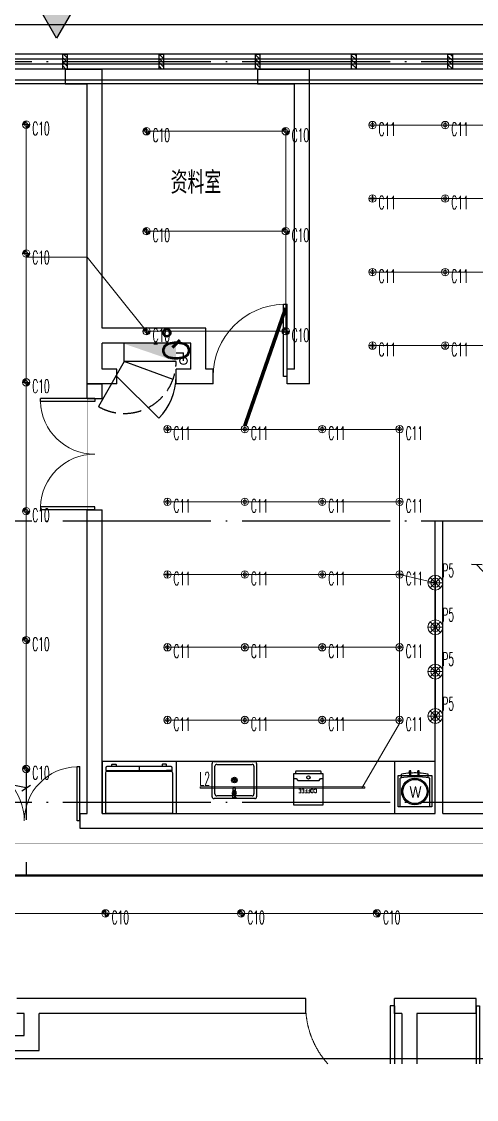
# Model space of a CAD drawing. Extents: x -621157 to 1764546, y -106808 to 741893.
# Drawn here: x 551732 to 557875, y 89323 to 103876 of the extents above; entities that cross this region are included whole.
import ezdxf
from ezdxf import colors
from ezdxf.entities.mleader import LeaderData, LeaderLine
from ezdxf.enums import TextEntityAlignment as Align
from ezdxf.math import Vec2, Vec3
from ezdxf.xclip import XClip

# ---------------------------------------------------------------- set-up
doc = ezdxf.new("R2010")
doc.units = 0
doc.header["$LTSCALE"] = 1000
doc.header["$MEASUREMENT"] = 0
doc.header["$XCLIPFRAME"] = 0
for name, pattern in [('XREF-A-101-平面图_t3$0$__DASH', [0.35, 0.25, -0.1]), ('XREF-A-101-平面图_t3$0$DASH', [0.35, 0.25, -0.1]), ('XREF-A-101-平面图_t3$0$DOTE', [2.4200000000000004, 2, -0.2, 0.02, -0.2])]:
    doc.linetypes.add(name, pattern=pattern)
for name, color, linetype in [('0-底图', 7, 'Continuous'), ('WIRE-照明', 4, 'Continuous'), ('XREF-A-101-平面图_t3$0$A-CURTWALL', 8, 'Continuous'), ('XREF-A-101-平面图_t3$0$A-DOTE', 8, 'Continuous'), ('XREF-A-101-平面图_t3$0$A-RAIL', 8, 'Continuous'), ('XREF-A-101-平面图_t3$0$A-ROOM-CH', 8, 'Continuous'), ('XREF-A-101-平面图_t3$0$A-SEE', 8, 'Continuous'), ('XREF-A-101-平面图_t3$0$A-WALL', 8, 'Continuous'), ('XREF-A-101-平面图_t3$0$A-WINDOW', 8, 'Continuous'), ('XREF-A-101-平面图_t3$0$F-L-INF', 8, 'Continuous'), ('XREF-A-101-平面图_t3$0$I-WALL-GYPSUM', 8, 'Continuous'), ('XREF-A-101-平面图_t3$0$P-EQUIPMENT', 8, 'Continuous'), ('XREF-A-101-平面图_t3$0$PUB_HATCH', 8, 'Continuous'), ('XREF-A-101-平面图_t3$0$PUB_TEXT', 8, 'Continuous'), ('XREF-A-101-平面图_t3$0$水-尺寸', 8, 'Continuous'), ('电-折断线', 3, 'Continuous')]:
    doc.layers.add(name, color=color, linetype=linetype)
doc.layers.add('00-dali线', color=3, linetype='Continuous', true_color=0x00ff00)
doc.layers.add('00-照明回路线', color=6, linetype='Continuous', lineweight=0)
doc.layers.add('LIGHT-INF', color=6, linetype='Continuous', lineweight=0)
doc.styles.add('E-FST', font='txt.shx', dxfattribs={"width": 0.75, "height": 250, "bigfont": '@@gbcbig.shx'})
doc.styles.add('INF DIM', font='SIMPLEX.SHX', dxfattribs={"width": 0.7, "bigfont": 'hztxt.shx'})
doc.styles.get("Standard").update_dxf_attribs({"font": 'romans.shx', "bigfont": 'HZDXC.SHX'})
doc.styles.add('XREF-A-101-平面图_t3$0$-HZDXCROMANS', font='ROMANS.shx', dxfattribs={"bigfont": 'HZDXC.shx'})
doc.styles.add('XREF-A-101-平面图_t3$0$69F Layout plan$0$Standard', font='arial.ttf', dxfattribs={"width": 0.8})
doc.styles.add('XREF-A-101-平面图_t3$0$ROMANS', font='romans.shx')
doc.linetypes.add('LED', pattern='A,6,-3.5,["LED",Standard,S=2.54,R=0,X=-2.54,Y=-1.27],-4.8', length=14.3)
doc.dimstyles.get("Standard").update_dxf_attribs({"dimscale": 100, "dimtxt": 3.5, "dimasz": 1, "dimexe": 2.5, "dimexo": 3, "dimgap": 1.5, "dimtad": 1, "dimdec": 0, "dimzin": 0, "dimdsep": 46, "dimtxsty": 'Standard', "dimblk": 'ARCHTICK', "dimcen": 0.09, "dimadec": 0, "dimazin": 0, "dimtfac": 1, "dimtdec": 0, "dimtix": 1, "dimtmove": 2, "dimatfit": 3, "dimfxl": 0, "dimtolj": 1, "dimtzin": 0, "dimarcsym": 0})

# ---------------------------------------------------------------- blocks, each defined once
blk = doc.blocks.new('XREF-A-101-平面图_t3$0$G$C869EB286')
at = {"layer": 'XREF-A-101-平面图_t3$0$A-WINDOW'}
h = blk.add_hatch(dxfattribs=at)
h.set_pattern_fill('ANSI31', color=256, scale=25)
h.set_pattern_definition([(45, (-143.9571647713692, -89939.9999999997), (-28.0633003783411, 28.0633003783411), [])])
h.paths.add_polyline_path([(1.4210854715202e-14, 60), (199.9999999429533, 60), (199.9999999429533, 0), (0, 0)])
blk.add_lwpolyline([(0, 60), (199.9999999429533, 60), (199.9999999429533, 0), (0, 0)], close=True, dxfattribs=at)
blk = doc.blocks.new('XREF-A-101-平面图_t3$0$ROOM')
at = {"layer": 'XREF-A-101-平面图_t3$0$A-ROOM-CH', "style": 'XREF-A-101-平面图_t3$0$-HZDXCROMANS', "width": 0.6}
for tag, p in [('中文房间名称', (0, -999.9999999999964)), ('英文房间名称', (0, -1499.999999999996))]:
    blk.add_attdef(tag, text='', height=300, dxfattribs=at).set_placement(p, align=Align.CENTER)
blk = doc.blocks.new('XREF-A-101-平面图_t3$0$轴网(3)')
at = {"layer": 'XREF-A-101-平面图_t3$0$A-DOTE', "linetype": 'XREF-A-101-平面图_t3$0$DOTE'}
for p, q in [((-3300.000003941357, 40000), (69800.00000013877, 40000)), ((-3300.000003941357, 33800.0000001333), (69800.00000013877, 33800.0000001333)), ((-3300.000003941357, 30000), (69800.00000013877, 30000))]:
    blk.add_line(p, q, dxfattribs=at)
blk = doc.blocks.new('XREF-A-101-平面图_t3$0$bz1')
at = {"layer": 'XREF-A-101-平面图_t3$0$PUB_HATCH'}
h = blk.add_hatch(color=1, dxfattribs=at)
h.dxf.hatch_style = 1
h.paths.add_polyline_path([(4866031.505927814, -641202.8293173313), (4865817.631634731, -641573.2704593837), (4866245.380220897, -641573.2704593837)])
at = {"layer": 'XREF-A-101-平面图_t3$0$PUB_TEXT', "color": 1}
blk.add_lwpolyline([(4866031.505927814, -641202.8293173313), (4865817.631634731, -641573.2704593837), (4866245.380220897, -641573.2704593837)], close=True, dxfattribs=at)
blk = doc.blocks.new('XREF-A-101-平面图_t3$0$G$C34B60025')
at = {"xscale": -1, "rotation": 180}
blk.add_blockref('XREF-A-101-平面图_t3$0$bz1', (-4854995.423230571, -540785.5534310018), dxfattribs=at)
blk = doc.blocks.new('_ArchTick')
at = {"color": 0, "linetype": 'ByBlock', "const_width": 0.4}
blk.add_lwpolyline([(-0.5, -0.5), (0.5, 0.5)], dxfattribs=at)
blk = doc.blocks.new('*D25423')
at = {"layer": 'Defpoints', "color": 0}
blk.add_point((0, 0), dxfattribs=at)
blk.add_point((0, 0), dxfattribs=at)
blk.add_point((0, 0), dxfattribs=at)
blk.add_point((0, 0), dxfattribs=at)
at = {"layer": 'XREF-A-101-平面图_t3$0$水-尺寸', "color": 0, "linetype": 'ByBlock', "lineweight": -2}
blk.add_line((0, 300), (0, 250), dxfattribs=at)
blk.add_line((0, 300), (0, 250), dxfattribs=at)
blk.add_arc((0, 0), 0, 180, 180, dxfattribs=at)
at = {"layer": 'XREF-A-101-平面图_t3$0$水-尺寸', "color": 0, "linetype": 'ByBlock', "lineweight": -2, "xscale": 100, "yscale": 100, "zscale": 100}
for rotation in [90, 90.00000000000001]:
    blk.add_blockref('_ArchTick', (0, 0), dxfattribs=dict(at, rotation=rotation))
at = {"layer": 'XREF-A-101-平面图_t3$0$水-尺寸', "color": 0, "insert": (0, 0), "char_height": 350, "attachment_point": 5}
blk.add_mtext('\\A1;0%%d', dxfattribs=at)
blk = doc.blocks.new('XREF-A-101-平面图_t3$0$coffeemachine_PL-01')
blk.add_lwpolyline([(-195, 426.164501579944), (195, 426.164501579944), (195, 0), (-195, 0)], close=True)
at = {"color": 8}
blk.add_lwpolyline([(194.9999999999999, 64.0505297457396), (164.9999999999999, 64.0505297457396), (143.6007812331822, 93.33824081743228), (-2.842170943040401e-14, 93.33824081743228), (-143.6007812331823, 93.33824081743228), (-165, 64.0505297457396), (-195, 64.0505297457396)], dxfattribs=at)
blk.add_lwpolyline([(-171.9564239743947, 0), (-171.9564239743947, -25.88859796233533, 0.414213562373095), (-161.9564239743947, -35.88859796233533), (161.9564239743947, -35.88859796233533, 0.414213562373095), (171.9564239743947, -25.88859796233533), (171.9564239743947, 0)], format="xyb", dxfattribs=at)
blk.add_circle((0, 50), 22.5)
at = {"insert": (6.985471994616091, 232.7132462901063), "char_height": 50.00000000000001, "width": 870.5410000000003, "attachment_point": 5, "style": 'XREF-A-101-平面图_t3$0$ROMANS'}
blk.add_mtext('COFFEE', dxfattribs=at)
blk = doc.blocks.new('XREF-A-101-平面图_t3$0$A$C2C206FAC')
for p, q in [((6.763878627680242e-05, 484.8649942660704), (400.2044230400643, 484.9931219305145)), ((6.763878627680242e-05, 484.8649942660704), (0.1238599154166877, 98.20214150991524)), ((400.2044230400643, 484.9931219305145), (400.3282153166365, 98.33026917435927)), ((20.12509094405686, 94.3602481833077), (20.14134877981269, 43.57920320867561)), ((147.8339372283663, 49.71710128465202), (144.8498542509915, 9.96164744719863e-05)), ((144.8498542509915, 9.96164744719863e-05), (159.8498534822429, 0.004901950189378113)), ((147.8339372283663, 49.71710128465202), (150.0929701371351, 49.71782452671323)), ((155.2884186008305, 49.71948787861038), (156.8339367671288, 49.71998268488096)), ((156.8339367671288, 49.71998268488096), (159.8498534822429, 0.004901950189378113)), ((260.3877927488938, 49.75313603162067), (257.40370977149, 0.03613436344312504)), ((257.40370977149, 0.03613436344312504), (272.4037090027414, 0.04093669715803117)), ((260.3877927488938, 49.75313603162067), (262.2900682863838, 49.75374505569926)), ((267.4855167500791, 49.75540840759641), (269.3877922876272, 49.75601743184961)), ((269.3877922876272, 49.75601743184961), (272.4037090027414, 0.04093669715803117)), ((380.3294483952923, 94.47556962451199), (380.3457062311063, 43.6945246498799))]:
    blk.add_line(p, q)
for centre, radius in [((200.3908528142783, 278.2800212719594), 178.5774078392307), ((200.3908528142783, 278.2800212719594), 163.5774078392307), ((152.6906943689683, 49.71865620272001), 2.597724365004751), ((264.887792518246, 49.75457673170604), 2.597724365004751)]:
    blk.add_circle(centre, radius)
for centre, radius, start, end in [((199.9103460283368, 1084.322954756382), 1006.15550406047, 258.5469887341644, 281.4896983944066), ((199.9103460283368, 1084.322954756382), 1056.15550406047, 260.1999285494262, 267.1078711140341), ((152.3177976409497, 53.51175693154801), 10.8795960527793, 296.6275469758476, 243.5796954266813), ((199.9103460283368, 1084.322954756382), 1056.15550406047, 267.7307416472162, 273.2176909517057), ((264.8716531614773, 53.54779167845845), 10.8795960527793, 296.6275469758476, 243.5796954266813), ((199.9103460283368, 1084.322954756382), 1056.15550406047, 273.8352353721868, 279.8367585790286)]:
    blk.add_arc(centre, radius, start, end)
at = {"insert": (1123.086864870187, 210.1536046441761), "char_height": 150, "width": 1952.542371626943, "attachment_point": 1, "rotation": 179.99999999999997, "style": 'XREF-A-101-平面图_t3$0$69F Layout plan$0$Standard'}
blk.add_mtext('\\pxi5.6747;W', dxfattribs=at)
blk = doc.blocks.new('XREF-A-101-平面图_t3$0$yuouioui')
at = {"linetype": 'XREF-A-101-平面图_t3$0$__DASH', "ltscale": 1000}
blk.add_lwpolyline([(300666.1874148519, 20451.92289612905), (301087.1874148519, 20451.92289612905), (301087.1874148519, 19999.92289612905), (300666.1874148519, 19999.92289612905)], close=True, dxfattribs=at)
at = {"linetype": 'XREF-A-101-平面图_t3$0$__DASH', "ltscale": 1000, "rotation": 89.98165643611132}
blk.add_blockref('XREF-A-101-平面图_t3$0$A$C2C206FAC', (301151.052384247, 20025.66540830053), dxfattribs=at)
blk = doc.blocks.new('XREF-A-101-平面图_t3$0$Reflesh-900')
for p, q in [((450, 52.69550626393175), (-450, 52.69550626393175)), ((-450, 52.69550626393175), (-370.0000000018917, 52.69550626393175)), ((0, 1.455191522836685e-11), (0, 52.69550626393175))]:
    blk.add_line(p, q)
for points in [[(-430, 63.88734555688279, -0.414213562373095), (-450, 83.88734555688279), (-450, 633.8873455638677), (450, 633.8873455638677), (450, 83.88734555688279, -0.4142135623730953), (430, 63.88734555688279)], [(434.620844313089, -0.6673694618002628, 0.3682033660028187), (451.4423484117433, 19.0784443681041), (451.4423484117433, 52.69550626393175), (-448.5576515882567, 52.69550626393175), (-448.5576515882567, 19.0784443681041, 0.3682033660028065), (-431.7361474896024, -0.6673694618002628, -0.001540650949180852)]]:
    blk.add_lwpolyline(points, format="xyb", close=True)
for points in [[(-370.0000000018917, -2.94495544309757), (-370.0000000018917, -24.32424188456935, 0.414213562373095), (-365.0000000018917, -29.32424188456935), (-315.0000000005821, -29.32424188456935, 0.414213562373095), (-310.0000000005821, -24.32424188456935), (-310.0000000005821, -0.3449712362635182)], [(370.0000000018917, -2.94495544309757), (370.0000000018917, -24.32424188456935, -0.414213562373095), (365.0000000018917, -29.32424188456935), (315.0000000005821, -29.32424188456935, -0.414213562373095), (310.0000000005821, -24.32424188456935), (310.0000000005821, -0.3386101796786534)]]:
    blk.add_lwpolyline(points, format="xyb")
blk = doc.blocks.new('XREF-A-101-平面图_t3$0$WashBasin')
at = {"color": 8}
for p, q in [((271.7074251714767, 500.0548400677483), (271.7074251714767, 494.7543302229588)), ((271.7074251714767, 494.7543302229588), (284.5230006277195, 486.0109706736329)), ((271.7074251714767, 494.7543302229588), (301.858322515629, 494.7543302229612)), ((284.5230006277195, 486.0109706736329), (284.5230006277201, 464.4660111306262)), ((284.5230006277195, 486.0109706736329), (301.8583225156285, 486.0109706736353)), ((284.5230006277195, 454.3668113448557), (284.5230006277201, 440.2279316447654)), ((332.3176141798853, 494.7543302229612), (302.1667168357377, 494.7543302229612)), ((319.5020387236509, 486.0109706736353), (302.1667168357371, 486.0109706736353)), ((332.3176141798853, 494.7543302229612), (319.5020387236509, 486.0109706736353)), ((319.5020387236509, 486.0109706736353), (319.5020387236515, 464.4660111306286)), ((319.5020387236509, 454.3668113448581), (319.5020387236515, 440.2279316447678)), ((332.3176141798853, 500.0548400677508), (332.3176141798853, 494.7543302229612)), ((275.0551881819847, 250.0548400677508), (325.0551881819847, 250.0548400677508)), ((300.0551881819847, 225.0548400677508), (300.0551881819847, 275.0548400677508))]:
    blk.add_line(p, q, dxfattribs=at)
for points in [[(0.05518818198470399, 25.05484006775077), (0.05518818198470399, 475.0548400677508)], [(25.0551881819847, 500.0548400677508), (575.0551881819847, 500.0548400677508)], [(600.0551881819847, 475.0548400677508), (600.0551881819847, 25.05484006775077)], [(575.0551881819847, 0.05484006775077432), (25.0551881819847, 0.05484006775077432)]]:
    blk.add_lwpolyline(points)
for points in [[(37.5551881819847, 62.55484006775077), (37.5551881819847, 437.5548400677508)], [(62.5551881819847, 462.5548400677508), (537.5551881819847, 462.5548400677508)], [(562.5551881819847, 437.5548400677508), (562.5551881819847, 62.55484006775077)], [(537.5551881819847, 37.55484006775077), (62.5551881819847, 37.55484006775077)]]:
    blk.add_lwpolyline(points, dxfattribs=at)
for points in [[(301.858322515629, 464.4660111306286), (284.5230006277201, 464.4660111306262, 1), (284.5230006277195, 454.3668113448557), (301.8583225156285, 454.3668113448581)], [(302.1667168357377, 464.4660111306286), (319.5020387236515, 464.4660111306286, -1), (319.5020387236509, 454.3668113448581), (302.1667168357371, 454.3668113448581)], [(316.1255413783142, 397.1208720320431), (316.1255413783148, 355.4079909291991, -1), (288.5426169793285, 355.4079909291967), (288.5426169793279, 396.7369193427409)]]:
    blk.add_lwpolyline(points, format="xyb", dxfattribs=at)
for centre, radius in [((302.0962027989854, 422.6982152440781), 4.509395944102124), ((300.0551881819847, 250.0548400677508), 37.5), ((300.0551881819847, 250.0548400677508), 25)]:
    blk.add_circle(centre, radius, dxfattribs=at)
for centre, start, end in [((21.9301881819847, 478.1798400677508), 81.86989999977904, 188.130100000162), ((578.1801881819847, 478.1798400677508), 351.869899999838, 98.13010000022095), ((21.9301881819847, 21.92984006775077), 171.869899999838, 278.130100000221), ((578.1801881819847, 21.92984006775077), 261.869899999779, 8.130102000007465)]:
    blk.add_arc(centre, 22.0970875, start, end)
for centre, radius, start, end in [((59.4301881819847, 440.6798400677508), 22.0970875, 81.86989999977904, 188.130100000162), ((280.2974805212835, 433.8043903093059), 6.645249271452379, 75.15816748382566, 220.8774466185935), ((308.0901523628226, 538.6853139819145), 101.8556297964505, 255.1581674838288, 266.5866021027869), ((302.0125196756882, 420.0295320732027), 26.90695238148729, 47.13151249094544, 132.7667300551619), ((296.1022532351494, 538.6853139819145), 101.8556297964505, 273.4133978972131, 284.8418325161743), ((323.8949250766885, 433.8043903093083), 6.645249271452379, 319.1225533814065, 104.8418325161743), ((540.6801881819847, 440.6798400677508), 22.0970875, 351.869899999838, 98.13010000022095), ((302.0125196756882, 420.0295320732027), 26.90695238148729, 162.3088690548348, 257.9711307003008), ((333.7196915444934, 480.0433662329792), 77.29916299940834, 220.8774466185935, 232.5424473396198), ((277.2738066689516, 406.368707071714), 15.51297694958484, 3.209423892746666, 52.54244733961973), ((335.2381850974705, 409.6189826969507), 42.54245740625537, 183.2094238927467, 198.0111985904886), ((301.7733707656168, 398.7383736283896), 7.353233885859707, 198.0111985904886, 271.9664266130487), ((302.4190348323443, 398.7383736283896), 7.353233885859707, 268.0335733869513, 341.9888014095114), ((302.0125196756882, 420.0295320732027), 26.90695238148729, 282.4856883478463, 17.38532101168054), ((268.9542205004919, 409.6189826969483), 42.54245740625537, 341.9888014095114, 356.7905761072533), ((326.9185989290204, 406.3687070717165), 15.51297694958484, 127.4575526603802, 176.7905761072533), ((270.4727140534726, 480.0433662329768), 77.29916299940834, 307.4575526603803, 319.1225533814065), ((59.4301881819847, 59.42984006775077), 22.0970875, 171.869899999838, 278.130100000221), ((540.6801881819847, 59.42984006775077), 22.0970875, 261.869899999779, 8.130102000007465)]:
    blk.add_arc(centre, radius, start, end, dxfattribs=at)
blk = doc.blocks.new('XREF-A-101-平面图_t3$0$G$CD62491EA')
at = {"layer": 'XREF-A-101-平面图_t3$0$F-L-INF', "ltscale": 0.15}
for points in [[(0, 700), (0, 0), (4500, 1.199659891426563e-07), (4500, 700.000000119966)], [(3950.000000017229, 8.131610229611397e-08), (4500, 8.131610229611397e-08), (4500, 700.000000119966), (3950.000000017229, 700.000000119966)]]:
    blk.add_lwpolyline(points, close=True, dxfattribs=at)
blk.add_lwpolyline([(999.9999999892898, 700.0000000357104), (1000.000000006519, 2.139131538569927e-08)], dxfattribs=at)
for name, p, rotation in [('XREF-A-101-平面图_t3$0$Reflesh-900', (500, 633.8873455638532), 180), ('XREF-A-101-平面图_t3$0$WashBasin', (2087.217859462689, 700.0548401153646), 180), ('XREF-A-101-平面图_t3$0$coffeemachine_PL-01', (2785.752853323822, 536.7292206054553), 180), ('XREF-A-101-平面图_t3$0$yuouioui', (24451.00514338672, -300576.9098623882), 90)]:
    blk.add_blockref(name, p, dxfattribs=dict(at, rotation=rotation))
blk = doc.blocks.new('XREF-A-101-平面图_t3$0$DOOR2DLIB$SYSLIB$00000108')
at = {"color": 0}
for p, q in [((-0.5, -5.684341886080802e-17), (-0.5000000000000007, 0.4875)), ((-0.4750000000000007, 0.4875), (-0.5000000000000007, 0.4875)), ((-0.475, -2.842170943040401e-17), (-0.4750000000000007, 0.4875)), ((0.475, -2.842170943040401e-17), (0.4750000000000007, 0.4875)), ((0.4750000000000007, 0.4875), (0.5000000000000007, 0.4875)), ((0.5, -5.684341886080802e-17), (0.5000000000000007, 0.4875)), ((-0.5, -5.684341886080802e-17), (-0.475, -2.842170943040401e-17)), ((0.5, -5.684341886080802e-17), (0.475, -2.842170943040401e-17))]:
    blk.add_line(p, q, dxfattribs=at)
at = {"color": 0, "lineweight": 13}
for centre, start, end in [((-0.4875, -4.263256414560601e-17), 0, 88.53071641864632), ((0.4875, -4.263256414560601e-17), 91.4692835813537, 180)]:
    blk.add_arc(centre, 0.4875, start, end, dxfattribs=at)
blk = doc.blocks.new('XREF-A-101-平面图_t3$0$DOOR2DLIB$SYSLIB$00000107')
at = {"color": 0}
for p, q in [((0.45, 0.9750000000000001), (0.5000000000000002, 0.9750000000000001)), ((0.45, 0), (0.45, 0.9750000000000001)), ((0.5, 0), (0.5, 0.9750000000000001)), ((0.5, 0), (0.45, 0))]:
    blk.add_line(p, q, dxfattribs=at)
at = {"color": 0, "lineweight": 13}
blk.add_arc((0.475, 0), 0.975, 91.4692835813538, 180, dxfattribs=at)
blk = doc.blocks.new('XREF-A-101-平面图_t3$0$DOOR2DLIB$SYSLIB$00000101')
at = {"color": 0}
blk.add_line((0.4999999999999964, 3.552713678800501e-15), (-0.2071067811864751, 0.7071067811864857), dxfattribs=at)
blk.add_arc((0.5000000000013856, -1.154631945610163e-12), 1.000000000001696, 135, 180, dxfattribs=at)
blk = doc.blocks.new('A$C73fae208')
for points in [[(100, 0), (-100, 0)], [(-70.71067811865942, 70.71067811868852), (70.71067811863031, -70.71067811863031)], [(70.71067811865942, 70.71067811868852), (-70.71067811865942, -70.71067811868852)], [(0, 100), (0, -100)]]:
    blk.add_lwpolyline(points)
for radius in [100, 60, 20]:
    blk.add_circle((0, 0), radius)
at = {"style": 'INF DIM', "width": 0.5}
blk.add_text('P5', height=180, dxfattribs=at).set_placement((92.83713167739916, 76.43870169259026))
blk = doc.blocks.new('A$C8937094a')
at = {"color": 8}
for points in [[(50.00000453580287, 0), (-50.00000453580287, 0)], [(0, 50.00000453580287), (0, -50.00000453580287)]]:
    blk.add_lwpolyline(points, dxfattribs=at)
blk.add_circle((0, 0), 50.00000453580795)
blk.add_circle((0, 0), 24.47511785538934, dxfattribs=at)
at = {"style": 'INF DIM', "width": 0.5}
blk.add_text('C11', height=180, dxfattribs=at).set_placement((81.49582122088759, -143.7931661291223))
blk = doc.blocks.new('*U24686')
h = blk.add_hatch(color=8)
h.dxf.hatch_style = 1
h.paths.add_polyline_path([(-50.00000453581015, 0), (-24.47511785539245, 0, -0.4142135623730951), (-7.275957614183426e-12, 24.47511785539245), (-7.275957614183426e-12, 50.00000453581015, 0.4142135623730951)])
h.paths.add_polyline_path([(-7.275957614183426e-12, -24.47511785539245), (-7.275957614183426e-12, -50.00000453581015, 0.4142135623730951), (50.0000045357956, 0), (24.4751178553779, 0, -0.4142135623730951)])
at = {"color": 8}
for points in [[(50.00000453581015, 0), (-50.00000453581015, 0)], [(-7.275957614183426e-12, 50.00000453581742), (-7.275957614183426e-12, -50.00000453581742)]]:
    blk.add_lwpolyline(points, dxfattribs=at)
blk.add_circle((-7.275957614183426e-12, 0), 50.00000453580795)
blk.add_circle((-7.275957614183426e-12, 0), 24.47511785538934, dxfattribs=at)
at = {"style": 'INF DIM', "width": 0.5}
blk.add_text('C10', height=180, dxfattribs=at).set_placement((81.49582122089487, -143.7931661291368))
blk = doc.blocks.new('G$CB0A4FAF5')
at = {"layer": 'LIGHT-INF', "color": 6, "linetype": 'LED', "ltscale": 0.05, "const_width": 5}
for points in [[(11550.00005409849, -10150.00000000116), (11550.00000856502, -300)], [(5600.000008609146, -10200.00000021025), (9150.000008218922, -10200.00000021025), (9150.000008218922, -10550.00000018592), (57750.00000878051, -10550.00000018592), (57750.00000878051, -10199.99999999697), (62600.00000836985, -10199.999999997), (62600.00000853156, -4500.000232230144)]]:
    blk.add_lwpolyline(points, dxfattribs=at)
at = {"layer": 'LIGHT-INF', "color": 6}
blk.add_lwpolyline([(13075.00000854558, -9789.99999998536), (13075.00000854558, -9809.99999998536), (15300.00000855094, -9809.99999998536), (15300.00000855094, -9789.99999998536)], close=True, dxfattribs=at)
for name, p in [('*U24686', (10725.00000857533, -849.9999996921979)), ('A$C8937094a', (15401.25000848027, -856.2500011494849)), ('A$C8937094a', (16383.75000837343, -856.2500011494849)), ('*U24686', (12350.00000853371, -940.0000009704963)), ('*U24686', (14230.00000853371, -940.0000009704963)), ('A$C8937094a', (15401.25000848027, -1848.750000793603)), ('A$C8937094a', (16383.75000837343, -1848.750000793603)), ('*U24686', (12350.00000853371, -2290.000000079017)), ('*U24686', (14230.00000853371, -2290.000000079017)), ('*U24686', (10725.00000857533, -2589.999999754597)), ('A$C8937094a', (15401.25000848027, -2841.250000437693)), ('A$C8937094a', (16383.75000837343, -2841.250000437693)), ('*U24686', (12350.00000853371, -3639.999999187508)), ('*U24686', (14230.00000853371, -3639.999999187508)), ('A$C8937094a', (15401.25000848027, -3833.750000081811)), ('A$C8937094a', (16383.75000837343, -3833.750000081811)), ('*U24686', (10725.00000857533, -4329.999999816995)), ('A$C8937094a', (12632.50000853371, -4960.999999971653)), ('A$C8937094a', (13677.50000853368, -4960.999999971653)), ('A$C8937094a', (14722.50000853365, -4960.999999971653)), ('A$C8937094a', (15767.50000853365, -4960.999999971653)), ('A$C8937094a', (12632.50000853371, -5942.999999970285)), ('A$C8937094a', (13677.50000853368, -5942.999999970285)), ('A$C8937094a', (14722.50000853365, -5942.999999970285)), ('A$C8937094a', (15767.50000853365, -5942.999999970285)), ('*U24686', (10725.00000857533, -6069.999999879394)), ('A$C73fae208', (16251.10064896988, -7035.489568717312)), ('A$C8937094a', (12632.50000853371, -6924.999999968917)), ('A$C8937094a', (13677.50000853368, -6924.999999968917)), ('A$C8937094a', (14722.50000853365, -6924.999999968917)), ('A$C8937094a', (15767.50000853365, -6924.999999968917)), ('A$C73fae208', (16251.10064896988, -7635.489568717312)), ('*U24686', (10725.00000857533, -7809.999999941792)), ('A$C8937094a', (12632.50000853371, -7906.999999980297)), ('A$C8937094a', (13677.50000853368, -7906.999999980297)), ('A$C8937094a', (14722.50000853365, -7906.999999980297)), ('A$C8937094a', (15767.50000853365, -7906.999999980297)), ('A$C73fae208', (16251.10064896988, -8235.489568717312)), ('A$C73fae208', (16251.10064896988, -8835.489568717312)), ('A$C8937094a', (12632.50000853371, -8888.99999996621)), ('A$C8937094a', (13677.50000853368, -8888.99999996621)), ('A$C8937094a', (14722.50000853365, -8888.99999996621)), ('A$C8937094a', (15767.50000853365, -8888.99999996621)), ('*U24686', (10725.00000857533, -9550.000000004191)), ('*U24686', (11796.77420218108, -11500.0000000021)), ('*U24686', (13629.03226670506, -11500.0000000021)), ('*U24686', (15461.29033122904, -11500.0000000021))]:
    blk.add_blockref(name, p, dxfattribs=at)
at = {"layer": 'LIGHT-INF', "color": 6, "style": 'INF DIM', "width": 0.5}
blk.add_text('L2', height=180, dxfattribs=at).set_placement((13064.12301119816, -9770.846617575036))
blk = doc.blocks.new('_Oblique')
at = {"color": 0, "linetype": 'ByBlock', "lineweight": -2}
blk.add_line((-0.5, -0.5), (0.5, 0.5), dxfattribs=at)
blk = doc.blocks.new('XREF-A-101-平面图_t3$0$单出口消火栓新')
for p, q in [((-240.0000000015134, 700), (-846.2177826506086, 1049.999999999956)), ((-479.4141003288096, 42.21516544965561), (-240.0000000015134, 700)), ((-240.0000000008149, 0), (-240.0000000015134, 700)), ((-240.0000000015134, 700), (-1.513399183750153e-09, 700))]:
    blk.add_line(p, q)
at = {"color": 0, "linetype": 'XREF-A-101-平面图_t3$0$DASH'}
blk.add_arc((-240.0000000015134, 700.0000000000018), 699.9999999999661, 150.0000000000027, 270.0000000000572, dxfattribs=at)
blk.add_solid([(-240.0000000001164, 0), (0, 0), (-1.513399183750153e-09, 700)])
at = {"layer": 'XREF-A-101-平面图_t3$0$水-尺寸', "linetype": 'ByBlock'}
dim = blk.add_angular_dim_3p(base=(0, 0), center=(0, 0), p1=(0, 0), p2=(0, 0), dimstyle='Standard', dxfattribs=at)
dim.commit()
dim.dimension.update_dxf_attribs({"geometry": '*D25423', "text_midpoint": (0, 0)})
blk = doc.blocks.new('XREF-A-101-平面图_t3$0$G$C646F86AA')
at = {"layer": 'XREF-A-101-平面图_t3$0$P-EQUIPMENT', "color": 10}
for p in [(12750.00000000105, 236069.9999999992), (12849.75207395398, 235960.000000559)]:
    blk.add_line(p, (12849.75207395398, 236069.9999999992), dxfattribs=at)
at = {"layer": 'XREF-A-101-平面图_t3$0$P-EQUIPMENT'}
blk.add_circle((12849.75207395398, 235960.000000559), 50, dxfattribs=at)
at = {"layer": 'XREF-A-101-平面图_t3$0$P-EQUIPMENT', "rotation": 90.00000000000001}
blk.add_blockref('XREF-A-101-平面图_t3$0$单出口消火栓新', (12750.00000000093, 236190.0000000009), dxfattribs=at)
blk = doc.blocks.new('XREF-A-101-平面图_t3')
at = {"layer": 'XREF-A-101-平面图_t3$0$A-CURTWALL'}
for p, q in [((235900.0000000874, 240100), (204799.9999997979, 240100)), ((235900.0000000874, 240033.3333333333), (204799.9999997979, 240033.3333333333)), ((235900.0000000874, 239966.6666666667), (204799.9999997979, 239966.6666666667)), ((235900.0000000874, 239900), (204799.9999997979, 239900))]:
    blk.add_line(p, q, dxfattribs=at)
at = {"layer": 'XREF-A-101-平面图_t3$0$A-RAIL'}
for points in [[(218649.9999995725, 239749.9999998143), (209849.9999995725, 239749.9999998143)], [(218649.9999995725, 239699.9999998143), (209849.9999995725, 239699.9999998143)]]:
    blk.add_lwpolyline(points, dxfattribs=at)
at = {"layer": 'XREF-A-101-平面图_t3$0$A-SEE'}
blk.add_lwpolyline([(204800.0000031637, 240500.0000000331), (235899.9999990454, 240499.9999998249)], dxfattribs=at)
at = {"layer": 'XREF-A-101-平面图_t3$0$A-WALL'}
for p, q in [((211250, 239900), (211750, 239900)), ((211250, 239900), (211250, 239700)), ((211750, 236400), (211750, 239900)), ((213850, 239900), (214550, 239900)), ((213850, 239900), (213850, 239700)), ((214550, 235650), (214550, 239900)), ((211250, 239700), (211550, 239700)), ((211550, 236300), (211550, 239700)), ((213850, 239700), (214350, 239700)), ((214350, 235850), (214350, 239700)), ((213150, 236400), (211750, 236400)), ((213150, 235850), (213150, 236400)), ((211550, 235650), (211550, 236300)), ((212950, 236200), (211750, 236200)), ((211750, 235850), (211750, 236200)), ((212950, 235850), (212950, 236200)), ((211950, 235850), (211750, 235850)), ((212950, 235850), (212750, 235850)), ((213250, 235850), (213150, 235850)), ((214350, 235850), (214250, 235850)), ((211950, 235650), (211550, 235650)), ((213050, 235650), (212750, 235650)), ((213250, 235650), (213050, 235650)), ((214550, 235650), (214250, 235650)), ((210800.0000004275, 227350), (210599.9999995725, 227350)), ((214500, 227350), (210800.0000004275, 227350)), ((215900, 227350), (215700, 227350)), ((216800, 227350), (215900, 227350)), ((210700.0000004275, 227150), (210599.9999995725, 227150)), ((210700.0000004275, 226850), (210700.0000004275, 227150)), ((210900.0000004275, 226650), (210900.0000004275, 227150)), ((214500, 227150), (210900.0000004275, 227150)), ((215800, 227150), (215700, 227150)), ((215800, 227150), (215800, 219849.9999994404)), ((216800, 227150), (216000, 227150)), ((216000, 227150), (216000, 219749.9999994404)), ((209599.9999995725, 226850), (210700.0000004275, 226850)), ((209599.9999995725, 226650), (210900.0000004275, 226650))]:
    blk.add_line(p, q, dxfattribs=at)
for points in [[(211950, 235650), (211950, 235850)], [(212750, 235650), (212750, 235850)], [(213250, 235650), (213250, 235850)], [(214250, 235650), (214250, 235850)], [(214500, 227150), (214500, 227350)], [(215700, 227150), (215700, 227350)], [(216800, 227150), (216800, 227350)]]:
    blk.add_lwpolyline(points, dxfattribs=at)
at = {"layer": 'XREF-A-101-平面图_t3$0$I-WALL-GYPSUM'}
for p, q in [((211550, 235449.9999999958), (211550, 235650)), ((211550, 235650), (211750, 235650)), ((211750, 235449.9999999958), (211750, 235650)), ((211550, 229849.9999999958), (211550, 233949.9999999958)), ((211750, 229849.9999999958), (211750, 233949.9999999958)), ((216249.9999999999, 229849.9999999958), (216250, 233800)), ((216250, 233800), (216350, 233800)), ((216349.9999999999, 229849.9999999958), (216350, 233800)), ((211449.9999995725, 229849.9999999958), (211550, 229849.9999999958)), ((211750, 229849.9999999958), (216249.9999999999, 229849.9999999958)), ((216349.9999999999, 229849.9999999958), (217349.9999999543, 229849.9999999958)), ((211449.9999995725, 229649.9999999958), (211650, 229649.9999999958)), ((211650, 229649.9999999958), (216299.9999999999, 229649.9999999958)), ((216299.9999999999, 229649.9999999958), (217399.9999999543, 229649.9999999958))]:
    blk.add_line(p, q, dxfattribs=at)
for points in [[(211550, 235449.9999999958), (211750, 235449.9999999958)], [(211550, 233949.9999999958), (211750, 233949.9999999958)], [(211449.9999995725, 229849.9999999958), (211449.9999995725, 229649.9999999958)]]:
    blk.add_lwpolyline(points, dxfattribs=at)
for name, p in [('XREF-A-101-平面图_t3$0$G$C646F86AA', (199999.9999999991, 0)), ('XREF-A-101-平面图_t3$0$G$C646F86AA', (199999.9999999991, 0)), ('XREF-A-101-平面图_t3$0$G$C34B60025', (200100.0000037751, 139899.9999999958)), ('XREF-A-101-平面图_t3$0$G$CD62491EA', (211750, 229849.9999999084))]:
    blk.add_blockref(name, p)
at = {"layer": 'XREF-A-101-平面图_t3$0$A-DOTE'}
blk.add_blockref('XREF-A-101-平面图_t3$0$轴网(3)', (200000, 200000), dxfattribs=at)
at = {"layer": 'XREF-A-101-平面图_t3$0$A-ROOM-CH'}
ref = blk.add_blockref('XREF-A-101-平面图_t3$0$ROOM', (213018.0875030594, 239217.5767386863), dxfattribs=at)
ref.add_attrib('中文房间名称', '资料室', dxfattribs={"height": 299.9999999999912, "style": 'XREF-A-101-平面图_t3$0$-HZDXCROMANS', "width": 0.8}).set_placement((213018.0875030594, 238217.5767386864), align=Align.CENTER)
at = {"layer": 'XREF-A-101-平面图_t3$0$A-WINDOW', "rotation": 270}
for p in [(211219.999997654, 240100.0000000055), (212519.999997654, 240100.0000000055), (213819.999997654, 240100.0000000055), (215119.999997654, 240100.0000000055), (216419.999997654, 240100.0000000055)]:
    blk.add_blockref('XREF-A-101-平面图_t3$0$G$C869EB286', p, dxfattribs=at)
at = {"layer": 'XREF-A-101-平面图_t3$0$A-WINDOW'}
for name, p, xscale, yscale, zscale, rotation in [('XREF-A-101-平面图_t3$0$DOOR2DLIB$SYSLIB$00000107', (213750, 235750), -1000, -1000, -1000, 180), ('XREF-A-101-平面图_t3$0$DOOR2DLIB$SYSLIB$00000101', (212350, 235750), 800, 800, 800, 180), ('XREF-A-101-平面图_t3$0$DOOR2DLIB$SYSLIB$00000108', (211650, 234699.9999999958), 1500, 1500, 1500, 90), ('XREF-A-101-平面图_t3$0$DOOR2DLIB$SYSLIB$00000107', (215100, 227250), -1200, 1200, -1200, 180), ('XREF-A-101-平面图_t3$0$DOOR2DLIB$SYSLIB$00000108', (217700, 227250), 1800, 1800, 1800, 180)]:
    blk.add_blockref(name, p, dxfattribs=dict(at, xscale=xscale, yscale=yscale, zscale=zscale, rotation=rotation))
at = {"layer": 'XREF-A-101-平面图_t3$0$A-WINDOW', "xscale": 1500, "yscale": 1500, "zscale": 1500}
blk.add_blockref('XREF-A-101-平面图_t3$0$DOOR2DLIB$SYSLIB$00000108', (210699.9999995725, 229749.9999999958), dxfattribs=at)
blk = doc.blocks.new('G$C935286FC')
at = {"layer": '00-dali线', "ltscale": 5, "const_width": 50}
blk.add_lwpolyline([(13929.99999622488, -3225.524882238708), (13377.49999622488, -4815.999999955617)], dxfattribs=at)
at = {"layer": '00-照明回路线', "ltscale": 5}
for p, q in [((10424.99999626656, -799.999999683816), (10424.99999626656, -9499.999999995809)), ((12049.99999622488, -840.0000009663054), (13929.99999622488, -840.0000009663054)), ((13929.99999622488, -3539.999999183317), (13929.99999622488, -840.0000009663054)), ((18048.74999585096, -756.2500011452939), (15101.24999617145, -756.2500011452939)), ((18048.74999585096, -1748.750000789412), (15101.24999617145, -1748.750000789412)), ((12049.99999622488, -2190.000000074826), (13929.99999622488, -2190.000000074826)), ((10424.99999626656, -2539.999999746215), (11250.00000684219, -2539.999995932507)), ((12049.99999622488, -3539.999999183317), (11250.00000684219, -2539.999995932507)), ((18048.74999585096, -2741.250000433502), (15101.24999617145, -2741.250000433502)), ((12049.99999622488, -3539.999999183317), (13929.99999622488, -3539.999999183317)), ((18048.74999585096, -3733.75000007762), (15101.24999617145, -3733.75000007762)), ((15467.49999622488, -4865.999999905413), (12332.49999622488, -4865.999999905413)), ((15467.49999622488, -8833.999999951426), (15467.49999622488, -4865.999999905413)), ((12332.49999622488, -5842.999999966094), (15467.49999622488, -5842.999999966094)), ((12332.49999622488, -6824.999999964726), (15467.49999622488, -6824.999999964755)), ((15951.10063666105, -6935.489568713121), (15467.49999622488, -6824.999999964755)), ((15951.10063666105, -6935.489568713121), (15951.10063666105, -8735.489568713121)), ((12332.49999622488, -7806.999999976106), (15467.49999622488, -7806.999999976135)), ((12332.49999622488, -8788.99999996202), (15467.49999622488, -8788.99999996202)), ((15467.49999622488, -8833.999999951426), (14959.7037098459, -9709.99999998117)), ((5999.999996300321, -11399.9999999979), (37148.38709320803, -11399.9999999979))]:
    blk.add_line(p, q, dxfattribs=at)
at = {"layer": 'WIRE-照明'}
for points in [[(10424.99999626656, -9450), (10424.99999626656, -10135.52945918834)], [(10424.99999626656, -10710.21160134024), (10424.99999626656, -10887.80196349669)]]:
    blk.add_lwpolyline(points, dxfattribs=at)
at = {"layer": '00-dali线', "ltscale": 5}
ml = blk.add_multileader_mtext('Standard', dxfattribs=at)
ml.set_content('{\\Ftxt,whgtxt|c134;DL4/3AL2}', color=256, style='E-FST')
ml.set_leader_properties(color=256)
ml.set_arrow_properties(name='OBLIQUE')
ml.build(insert=Vec2(0, 0))
ml.multileader.update_dxf_attribs({"text_left_attachment_type": 6, "text_right_attachment_type": 7, "dogleg_length": 40, "arrow_head_size": 100})
ctx = ml.context
ctx.base_point, ctx.char_height, ctx.arrow_head_size, ctx.landing_gap_size, ctx.plane_origin = Vec3(16838.85732549918, -6999.60520547138), 250, 100, 20, Vec3(15626.90498288046, -5882.445087355372)
ctx.left_attachment, ctx.right_attachment = 6, 7
notes = []
notes.append((ctx, [(1, (1, 1, 0), (16798.85732549918, -6999.60520547138), (1, 0), 40, [(0, [(16511.09303645324, -6692.268344791795)], 0, [])])]))
ctx.mtext.insert, ctx.mtext.flow_direction = Vec3(16858.85732549918, -6699.60520547138), 5
ml = blk.add_multileader_mtext('Standard', dxfattribs=at)
ml.set_content('{\\Ftxt,whgtxt|c134;DL2/3AL2}', color=256, style='E-FST')
ml.set_leader_properties(color=256)
ml.set_arrow_properties(name='OBLIQUE')
ml.build(insert=Vec2(0, 0))
ml.multileader.update_dxf_attribs({"text_left_attachment_type": 6, "text_right_attachment_type": 7, "dogleg_length": 40, "arrow_head_size": 100})
ctx = ml.context
ctx.base_point, ctx.char_height, ctx.arrow_head_size, ctx.landing_gap_size, ctx.plane_origin = Vec3(5433.358442190918, -9025.463986578121), 250, 100, 20, Vec3(9575.733609592775, -8846.130122784656)
ctx.left_attachment, ctx.right_attachment, ctx.text_align_type = 6, 7, 2
notes.append((ctx, [(1, (1, 1, 0), (6950.858442190918, -9025.463986578121), (-1, 0), 40, [(0, [(10424.99999626656, -9706.108068913061)], 0, [])])]))
ctx.mtext.insert, ctx.mtext.alignment, ctx.mtext.flow_direction = Vec3(6890.858442190918, -8725.463986578121), 3, 5
for ctx, leaders in notes:
    for number, flags, end, landing, length, lines in leaders:
        leader = LeaderData()
        leader.index, (leader.has_last_leader_line, leader.has_dogleg_vector, leader.attachment_direction) = number, flags
        leader.last_leader_point, leader.dogleg_vector, leader.dogleg_length = Vec3(end), Vec3(landing), length
        for number, points, colour, breaks in lines:
            line = LeaderLine()
            line.index, line.vertices, line.color, line.breaks = number, Vec3.list(points), colors.encode_raw_color(colour), breaks
            leader.lines.append(line)
        ctx.leaders.append(leader)

msp = doc.modelspace()

# ---------------------------------------------------------------- block references
at = {"layer": '0-底图'}
ref = msp.add_blockref('XREF-A-101-平面图_t3', (341069.2171264223, -136665.1400676101), dxfattribs=at)
XClip(ref).set_block_clipping_path([(188448.37439344823, 226470.899785926), (279528.158095957, 250755.7925836878)])

# ---------------------------------------------------------------- next in the draw order: linework, layer by layer
at = {"layer": '电-折断线'}
msp.add_lwpolyline([(534469.21712248, 89877.86263726579), (574206.7171245201, 89877.86263726579), (574283.1508737161, 90087.86263726618), (574357.2082056138, 89667.8626372658), (574431.7171245201, 89877.86263726579), (614169.2171265602, 89877.86263726579)], dxfattribs=at)

# ---------------------------------------------------------------- next in the draw order: block references
at = {"layer": 'WIRE-照明'}
msp.add_blockref('G$CB0A4FAF5', (541069.2171264223, 103334.8599323899), dxfattribs=at)

# ---------------------------------------------------------------- next in the draw order: linework, layer by layer
msp.add_lwpolyline([(545797.851369349, 97271.03402274137, 30, 30, 0), (545249.3235697517, 97271.03402274137, 30, 30, 0.414213562373095), (545199.3235697517, 97221.03402274137, 30, 30, 0), (545199.3235697517, 92397.05796888904, 30, 30, 0.414213562373095), (545249.3235697517, 92347.05796888904, 30, 30, 0), (580767.3284700342, 92347.05796888904, 30, 30, 0)], format="xyseb", dxfattribs=at)

# ---------------------------------------------------------------- next in the draw order: block references
msp.add_blockref('G$C935286FC', (541369.2171387312, 103234.8599323857), dxfattribs=at)

doc.saveas('drawing.dxf')
